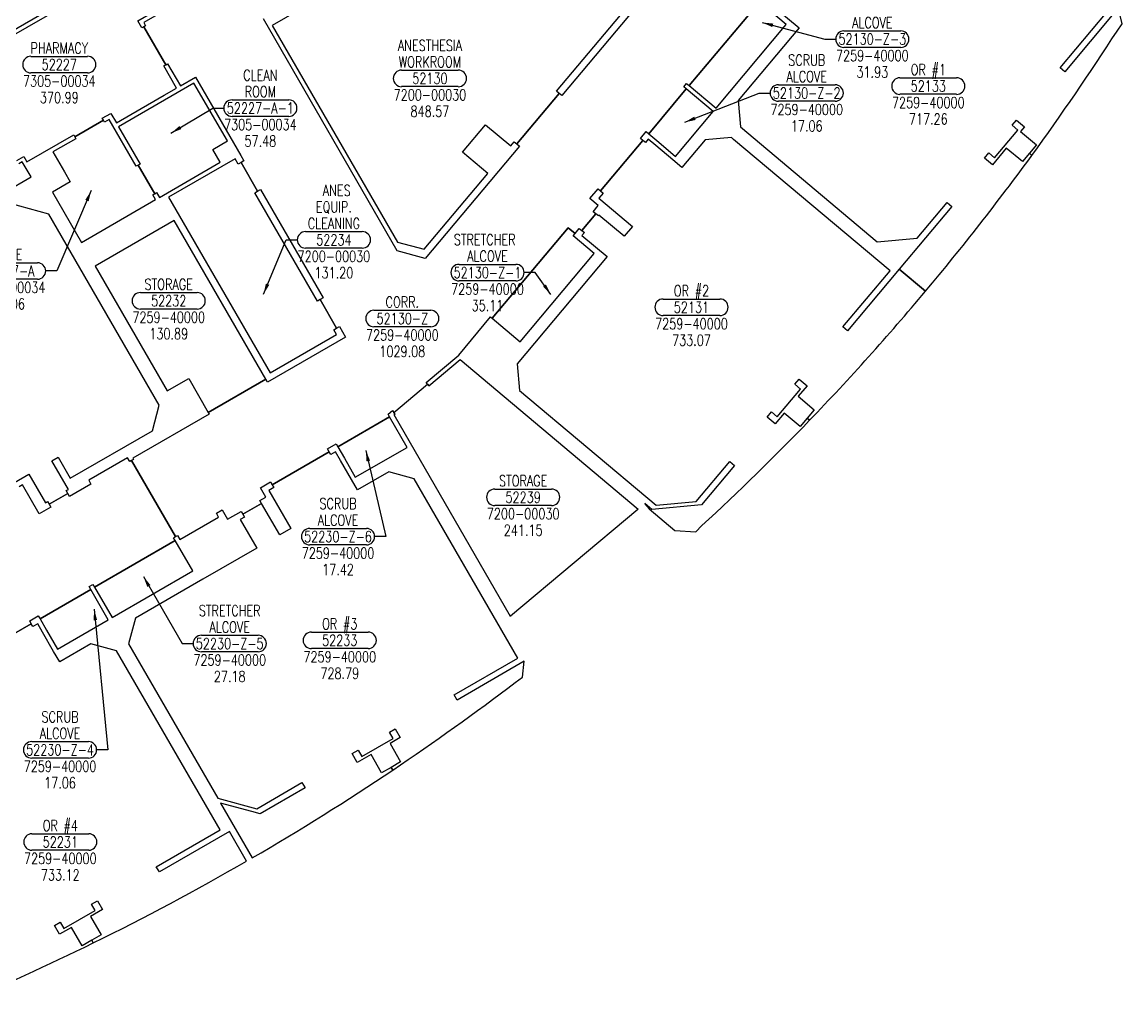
# Model space of a CAD drawing. Extents: x -1769 to 1590, y 4912 to 7368.
# Drawn here: x 59 to 1261, y 5126 to 6201 of the extents above; entities that cross this region are included whole.
import ezdxf
from ezdxf.enums import TextEntityAlignment as Align

# ---------------------------------------------------------------- set-up
doc = ezdxf.new("R2010")
doc.units = 0
doc.header["$LTSCALE"] = 48
doc.header["$MEASUREMENT"] = 0
doc.layers.get('0').update_dxf_attribs({"linetype": 'CONTINUOUS'})
for name, color, linetype in [('AREA', 3, 'CONTINUOUS'), ('AREA2', 1, 'CONTINUOUS'), ('COSTC', 6, 'CONTINUOUS'), ('PLINE2', 5, 'CONTINUOUS'), ('ROOMNA', 4, 'CONTINUOUS'), ('ROOMNO', 4, 'CONTINUOUS'), ('ROOMOV', 4, 'CONTINUOUS')]:
    doc.layers.add(name, color=color, linetype=linetype)
doc.styles.get("Standard").update_dxf_attribs({"font": 'simplex.shx', "width": 0.75, "height": 12})
doc.dimstyles.get("Standard").update_dxf_attribs({"dimtxt": 12, "dimasz": 12, "dimexe": 9, "dimexo": 3, "dimgap": 12, "dimtad": 1, "dimdec": 4, "dimzin": 0, "dimtxsty": 'STANDARD', "dimblk": 'OBLIQUE', "dimcen": 0, "dimdle": 3, "dimclrd": 256, "dimclre": 256, "dimclrt": 256, "dimazin": 3, "dimtfac": 1, "dimtdec": 4, "dimtix": 1, "dimtmove": 0, "dimatfit": 3, "dimtolj": 1, "dimtzin": 0})

# ---------------------------------------------------------------- blocks, each defined once
blk = doc.blocks.new('ROOM')
at = {"layer": 'ROOMOV'}
for p, q in [((-31, 9), (31, 9)), ((31, -9), (-31, -9))]:
    blk.add_line(p, q, dxfattribs=at)
for centre, start, end in [((-31, 0), 90, 270), ((31, 0), 270, 90)]:
    blk.add_arc(centre, 9.04, start, end, dxfattribs=at)
at = {"width": 0.75, "flags": 1}
for tag, p in [('FLFIN', (-60, -36)), ('ICRA', (60, -36)), ('FLTYPE', (-60, -48)), ('USER1', (60, -48)), ('FLCOND', (-60, -60)), ('USER2', (60, -60)), ('WLFIN', (-60, -72)), ('SITE', (-24, -72)), ('UCODE', (24, -72)), ('USER3', (60, -72)), ('WLTYPE', (-60, -84)), ('BLDG', (-24, -84)), ('UDESC', (24, -84)), ('USER4', (60, -84)), ('WLCOND', (-60, -96)), ('FLR', (-24, -96)), ('FCODE', (24, -96)), ('USER5', (60, -96)), ('CLFIN', (-60, -108)), ('COSTCD', (-24, -108)), ('FDESC', (24, -108)), ('USER6', (60, -108)), ('CLTYPE', (-60, -120)), ('DEPTD', (-24, -120)), ('DIVISION', (24, -120)), ('USER7', (60, -120)), ('CLCOND', (-60, -132)), ('RDES', (-24, -132)), ('CONTACT', (24, -132)), ('USER8', (60, -132)), ('CLHT', (-60, -144)), ('CHDATE', (-24, -144)), ('OCCUP', (24, -144)), ('BLOCK', (60, -144)), ('BASE', (-60, -156)), ('CBACK', (-24, -156)), ('PRCONTACT', (24, -156)), ('BLOCK2', (60, -156))]:
    blk.add_attdef(tag, text='', height=6, dxfattribs=at).set_placement(p, align=Align.MIDDLE_CENTER)
at = {"layer": 'AREA', "width": 0.75}
blk.add_attdef('AREA', text='', height=12, dxfattribs=at).set_placement((0, -36), align=Align.MIDDLE_CENTER)
at = {"layer": 'AREA2', "width": 0.75}
blk.add_attdef('AREA2', text='', height=12, dxfattribs=at).set_placement((0, -36), align=Align.MIDDLE_CENTER)
at = {"layer": 'COSTC', "width": 0.75}
blk.add_attdef('COSTC', text='', height=12, dxfattribs=at).set_placement((0, -18), align=Align.MIDDLE_CENTER)
at = {"layer": 'ROOMNA', "width": 0.75}
for tag, p in [('RMNAA', (0, 54)), ('RMNAB', (0, 36)), ('RMNAC', (0, 18))]:
    blk.add_attdef(tag, text='', height=12, dxfattribs=at).set_placement(p, align=Align.MIDDLE_CENTER)
at = {"layer": 'ROOMNO', "width": 0.75}
blk.add_attdef('RMNU', text='', height=12, dxfattribs=at).set_placement((0, 0), align=Align.MIDDLE_CENTER)

msp = doc.modelspace()

# ---------------------------------------------------------------- linework, layer by layer
at = {"layer": 'PLINE2', "color": 6}
for points in [[(439.5, 6259.4), (332.3, 6197.5), (469.1, 5960.5), (498.3, 5952.7), (567.8, 6035.6), (540.1, 6058.9), (565.3, 6088.9), (593.1, 6065.7), (596.9, 6070.2), (599.7, 6067.9), (646, 6123.1), (643.2, 6125.4), (804.4, 6317.5)], [(810, 6312.8), (648.8, 6120.7), (646, 6123.1), (599.7, 6067.9), (602.5, 6065.6), (499.5, 5942.8), (469, 5951), (322.6, 6204.5)], [(14.4, 6172.3), (157.3, 6254.8)], [(53, 6049.8), (60.6, 6054.2), (64, 6048.2), (115.3, 6077.9), (116.5, 6075.7), (147.7, 6093.7), (146.5, 6095.9), (155.9, 6101.3), (161.9, 6090.9), (177.7, 6100), (214.1, 6121), (227.6, 6128.9), (213.6, 6153.1), (215.8, 6154.3), (191.8, 6195.9), (189.6, 6194.7), (185.2, 6202.4), (201.8, 6212), (184.2, 6242.5), (158, 6249.6), (16.8, 6168.1)], [(211.6, 6212), (191.9, 6200.6), (193.9, 6197.1), (191.8, 6195.9), (215.8, 6154.3), (217.9, 6155.5), (231.9, 6131.3), (248.5, 6140.9), (298, 6055.2), (301.4, 6049.3), (298.3, 6047.5), (316.3, 6016.3), (319.4, 6018.1), (387.9, 5899.5), (384.7, 5897.7), (402.7, 5866.5), (405.9, 5868.3), (412.5, 5856.8), (327.2, 5807.6), (325.4, 5810.7), (262.4, 5774.3), (263.5, 5772.5), (180, 5724.3), (180.7, 5723), (178.6, 5721.8), (226.6, 5638.6), (228.7, 5639.9), (231.2, 5635.5), (273.7, 5660), (271.2, 5664.4), (277.5, 5668), (283.5, 5657.6), (298.2, 5666.1), (300, 5663), (320.7, 5674.9), (318.9, 5678), (325.3, 5681.7), (319.3, 5692.1), (330.2, 5698.5), (332.1, 5695.3), (394.4, 5731.3), (392.6, 5734.5), (402.1, 5739.9), (403.9, 5736.8), (460.5, 5769.5), (458.9, 5772.3), (463.6, 5776.3), (465.2, 5774.4), (502, 5805.3), (500.4, 5807.1), (536.1, 5837.1), (571, 5878.7), (572.6, 5877.3), (655.7, 5976.3), (663.3, 5970), (668, 5975.6), (670.7, 5973.3), (686, 5991.5), (683.2, 5993.8), (688.7, 6000.4), (679.5, 6008.1), (688.5, 6018.8), (691.3, 6016.5), (737.6, 6071.6), (734.8, 6073.9), (741, 6081.3), (743.8, 6079), (784.9, 6128), (782.2, 6130.4), (785.3, 6134.1), (788.1, 6131.8), (866.7, 6225.5)], [(1254.3, 6212.9), (1198.8, 6146.8), (1193.7, 6151), (1244.9, 6212.1)], [(39.9, 6015.3), (68.6, 6031.8), (59, 6048.4), (55.1, 6046.1)], [(-3.9, 5666.4), (66.3, 5706.9), (84.3, 5675.7), (86.6, 5677), (88.4, 5673.9), (108.9, 5685.8), (107.1, 5688.9), (109.4, 5690.2), (91.4, 5721.4), (98.3, 5725.4), (111.5, 5702.5), (201.4, 5754.4), (208.8, 5782.3), (88.2, 5991.2), (45.7, 6002.6)], [(6.5, 5507.4), (68.9, 5543.4), (67.1, 5546.5), (76.5, 5552), (78.4, 5548.9), (133.8, 5580.9), (132, 5584), (136.2, 5586.4), (138, 5583.3), (226.3, 5634.3), (224.5, 5637.4), (226.6, 5638.6), (178.6, 5721.8), (176.5, 5720.6), (174, 5724.9), (131.6, 5700.4), (134.1, 5696.1), (110.8, 5682.6), (108.9, 5685.8), (88.4, 5673.9), (90.2, 5670.7), (77.4, 5663.4), (59.1, 5695.1), (55.6, 5693.1)]]:
    msp.add_lwpolyline(points, dxfattribs=at)
for points in [[(894, 6198.3), (871.1, 6217.6), (873.1, 6220.1), (866.7, 6225.5), (788.1, 6131.8), (817.5, 6107.1)], [(246.7, 6134.2), (164.3, 6086.7), (187.9, 6045.8), (185.8, 6044.6), (203.8, 6013.4), (205.9, 6014.6), (208.9, 6009.4), (275.5, 6047.9), (267.4, 6061.9), (283.2, 6071.1)], [(784.9, 6128), (743.8, 6079), (754.8, 6069.8), (773.2, 6054.3), (814.3, 6103.4)], [(185.8, 6044.6), (183.7, 6043.4), (154.1, 6094.6), (148.9, 6091.6), (147.7, 6093.7), (116.5, 6075.7), (117.7, 6073.6), (92.6, 6059.1), (105.3, 6037.2), (105.3, 6037.2), (111.4, 6026.6), (92, 6015.3), (123.7, 5960.2), (204.7, 6007), (201.7, 6012.2), (203.8, 6013.4)], [(313.1, 6014.5), (316.3, 6016.3), (298.3, 6047.5), (295.1, 6045.7), (291.7, 6051.6), (219, 6009.6), (329.9, 5817.5), (402.6, 5859.5), (399.6, 5864.7), (402.7, 5866.5), (384.7, 5897.7), (381.6, 5895.9)], [(225.2, 5984.2), (138.7, 5934.3), (217.5, 5797.9), (241, 5811.5), (262.4, 5774.3), (325.4, 5810.7)], [(684.2, 5948.2), (661.2, 5967.5), (663.3, 5970), (655.7, 5976.3), (572.6, 5877.3), (603.2, 5851.7)], [(537.7, 5832.1), (732.4, 5668.7), (731.8, 5668.2), (592.8, 5551.5), (592.7, 5551.4), (465.6, 5771.6), (466.8, 5772.6), (465.2, 5774.4), (502, 5805.3), (503.5, 5803.4)], [(460.5, 5769.5), (403.9, 5736.8), (411.1, 5724.3), (423.1, 5703.6), (479.7, 5736.2)], [(245.5, 5601.1), (226.3, 5634.3), (138, 5583.3), (157.2, 5550.1)], [(133.8, 5580.9), (78.4, 5548.9), (85.5, 5536.4), (97.5, 5515.6), (153, 5547.6)]]:
    msp.add_lwpolyline(points, close=True, dxfattribs=at)
for points in [[(880.7, 6217.8), (908.3, 6194.7), (841.7, 6115.3), (844.2, 6086.5), (993.6, 5961), (1037.5, 5964.9), (1070.1, 6003.7), (1075.2, 5999.5), (1017.6, 5930.9), (1046.4, 5906.8, 0.016905), (1162.7, 6055.4), (1160.1, 6057.7), (1152.4, 6048.5), (1134.8, 6063.2), (1119.6, 6045.1), (1110.9, 6052.4), (1115.7, 6058), (1122, 6052.8), (1147.3, 6083), (1141, 6088.3), (1145.8, 6094), (1154.5, 6086.7), (1150.2, 6081.6), (1167.8, 6066.9), (1160.1, 6057.7), (1162.7, 6055.4, 0.014749), (1255.8, 6191.3), (1255.8, 6191.3), (1261.3, 6199.3), (1255.8, 6221.5)], [(-13.3, 5126.3, 0.01475), (136.6, 5194.4), (134.9, 5197.4), (124.5, 5191.4), (112.9, 5211.5), (99.8, 5203.9), (94.2, 5213.5), (100.6, 5217.2), (104.6, 5210.3), (138.8, 5230), (134.8, 5236.9), (141.2, 5240.6), (146.8, 5231), (133.7, 5223.5), (145.3, 5203.4), (134.9, 5197.4), (136.6, 5194.4, 0.017008), (304.1, 5283.8), (285.4, 5316.2), (208.9, 5272.1), (205.5, 5277.8), (275.2, 5318), (162, 5513.9), (134.1, 5521.4), (99.9, 5501.7), (93.3, 5513.2), (81.3, 5534), (75.9, 5543.3), (70.7, 5540.2), (68.9, 5543.4), (6.5, 5507.4)]]:
    msp.add_lwpolyline(points, format="xyb", dxfattribs=at)
for points in [[(1007.7, 5929.3), (836.7, 6072.8), (834.3, 6074.8), (805.5, 6072.3), (780.2, 6042.1), (770.1, 6050.6), (751.7, 6066), (743.4, 6072.9), (740.4, 6069.3), (737.6, 6071.6), (691.3, 6016.5), (694.1, 6014.1), (689.4, 6008.5), (726.1, 5977.6), (726.1, 5977.6), (717.1, 5966.9), (689.5, 5990), (688.8, 5989.1), (686, 5991.5), (670.7, 5973.3), (673.5, 5971), (670.9, 5967.8), (698.5, 5944.7), (600, 5827.4), (602.6, 5798.5), (752, 5673.1), (795.9, 5676.9), (832.6, 5720.7), (837.7, 5716.4), (801.4, 5673.2), (747.3, 5668.4), (739.7, 5674.8), (739.5, 5674.6), (744.3, 5669), (772.4, 5645.4), (795.2, 5643.9), (802.1, 5650.6), (802.1, 5650.6, 0.014742), (919.7, 5765.8), (917, 5768.1), (909.4, 5758.9), (891.8, 5773.6), (882, 5762), (873.4, 5769.3), (878.1, 5774.9), (884.4, 5769.7), (909.8, 5799.9), (903.5, 5805.2), (908.3, 5810.9), (916.9, 5803.6), (907.3, 5792), (924.8, 5777.3), (917, 5768.1), (919.7, 5765.8, 0.016976), (1046.4, 5906.8), (1017.6, 5930.9), (961.3, 5863.7), (956.2, 5868)], [(487.5, 5701.9), (459.6, 5709.4), (425.5, 5689.6), (418.8, 5701.1), (406.8, 5721.9), (401.5, 5731.2), (396.2, 5728.2), (394.4, 5731.3), (332.1, 5695.3), (333.9, 5692.2), (328.6, 5689.2), (352.6, 5647.6), (340.5, 5640.6), (320.7, 5674.9), (300, 5663), (301.8, 5659.8), (297.4, 5657.3), (315.4, 5626.1), (256.4, 5592), (182.8, 5549.6), (175.3, 5521.4), (272.8, 5352.6), (315.3, 5341.2), (364.8, 5369.7), (368.1, 5364), (319.2, 5335.7), (310.1, 5338.2), (310.1, 5338.2), (275.8, 5347.4), (310.4, 5287.4, 0.016225), (464, 5383.4), (462.2, 5386.4), (451.8, 5380.4), (440.3, 5400.5), (425.3, 5391.8), (419.7, 5401.4), (426.1, 5405.1), (430.1, 5398.2), (464.3, 5418), (460.3, 5424.9), (466.7, 5428.6), (472.3, 5419), (461.1, 5412.5), (472.6, 5392.4), (462.2, 5386.4), (464, 5383.4, 0.014748), (597.9, 5479.2), (597.9, 5479.2), (605.7, 5484.9), (607.6, 5502.3), (534.4, 5460), (531.1, 5465.7), (600.7, 5505.9)]]:
    msp.add_lwpolyline(points, format="xyb", close=True, dxfattribs=at)

# ---------------------------------------------------------------- block references
at = {"layer": 'ROOMNO'}
ref = msp.add_blockref('ROOM', (988.3, 6182.4), dxfattribs=at)
ref.add_attrib('RMNU', '52130-Z-3', dxfattribs={"height": 12, "width": 0.75}).set_placement((988.3, 6182.4), align=Align.MIDDLE_CENTER)
ref.add_attrib('RMNAB', 'STRETCHER ', dxfattribs={"layer": 'ROOMNA', "height": 12, "width": 0.75}).set_placement((988.3, 6218.4), align=Align.MIDDLE_CENTER)
ref.add_attrib('RMNAC', 'ALCOVE', dxfattribs={"layer": 'ROOMNA', "height": 12, "width": 0.75}).set_placement((988.3, 6200.4), align=Align.MIDDLE_CENTER)
ref.add_attrib('COSTC', '7259-40000', dxfattribs={"layer": 'COSTC', "height": 12, "width": 0.75}).set_placement((988.3, 6164.4), align=Align.MIDDLE_CENTER)
ref.add_attrib('AREA2', '31.93', dxfattribs={"layer": 'AREA2', "height": 12, "width": 0.75}).set_placement((988.3, 6146.4), align=Align.MIDDLE_CENTER)
ref = msp.add_blockref('ROOM', (504.7, 6139.5), dxfattribs=at)
ref.add_attrib('RMNU', '52130', dxfattribs={"height": 12, "width": 0.75}).set_placement((504.7, 6139.5), align=Align.MIDDLE_CENTER)
ref.add_attrib('RMNAB', 'ANESTHESIA', dxfattribs={"layer": 'ROOMNA', "height": 12, "width": 0.75}).set_placement((504.7, 6175.5), align=Align.MIDDLE_CENTER)
ref.add_attrib('RMNAC', 'WORKROOM', dxfattribs={"layer": 'ROOMNA', "height": 12, "width": 0.75}).set_placement((504.7, 6157.5), align=Align.MIDDLE_CENTER)
ref.add_attrib('COSTC', '7200-00030', dxfattribs={"layer": 'COSTC', "height": 12, "width": 0.75}).set_placement((504.7, 6121.5), align=Align.MIDDLE_CENTER)
ref.add_attrib('AREA2', '848.57', dxfattribs={"layer": 'AREA2', "height": 12, "width": 0.75}).set_placement((504.7, 6103.5), align=Align.MIDDLE_CENTER)
ref = msp.add_blockref('ROOM', (99.5, 6154.6), dxfattribs=at)
ref.add_attrib('RMNU', '52227', dxfattribs={"height": 12, "width": 0.75}).set_placement((99.5, 6154.6), align=Align.MIDDLE_CENTER)
ref.add_attrib('RMNAC', 'PHARMACY', dxfattribs={"layer": 'ROOMNA', "height": 12, "width": 0.75}).set_placement((99.5, 6172.6), align=Align.MIDDLE_CENTER)
ref.add_attrib('COSTC', '7305-00034', dxfattribs={"layer": 'COSTC', "height": 12, "width": 0.75}).set_placement((99.5, 6136.6), align=Align.MIDDLE_CENTER)
ref.add_attrib('AREA2', '370.99', dxfattribs={"layer": 'AREA2', "height": 12, "width": 0.75}).set_placement((99.5, 6118.6), align=Align.MIDDLE_CENTER)
ref = msp.add_blockref('ROOM', (916.6, 6123.5), dxfattribs=at)
ref.add_attrib('RMNU', '52130-Z-2', dxfattribs={"height": 12, "width": 0.75}).set_placement((916.6, 6123.5), align=Align.MIDDLE_CENTER)
ref.add_attrib('RMNAB', 'SCRUB', dxfattribs={"layer": 'ROOMNA', "height": 12, "width": 0.75}).set_placement((916.6, 6159.5), align=Align.MIDDLE_CENTER)
ref.add_attrib('RMNAC', 'ALCOVE', dxfattribs={"layer": 'ROOMNA', "height": 12, "width": 0.75}).set_placement((916.6, 6141.5), align=Align.MIDDLE_CENTER)
ref.add_attrib('COSTC', '7259-40000', dxfattribs={"layer": 'COSTC', "height": 12, "width": 0.75}).set_placement((916.6, 6105.5), align=Align.MIDDLE_CENTER)
ref.add_attrib('AREA2', '17.06', dxfattribs={"layer": 'AREA2', "height": 12, "width": 0.75}).set_placement((916.6, 6087.5), align=Align.MIDDLE_CENTER)
ref = msp.add_blockref('ROOM', (1049.5, 6131.1), dxfattribs=at)
ref.add_attrib('RMNU', '52133', dxfattribs={"height": 12, "width": 0.75}).set_placement((1049.5, 6131.1), align=Align.MIDDLE_CENTER)
ref.add_attrib('RMNAC', 'OR #1', dxfattribs={"layer": 'ROOMNA', "height": 12, "width": 0.75}).set_placement((1049.5, 6149.1), align=Align.MIDDLE_CENTER)
ref.add_attrib('COSTC', '7259-40000', dxfattribs={"layer": 'COSTC', "height": 12, "width": 0.75}).set_placement((1049.5, 6113.1), align=Align.MIDDLE_CENTER)
ref.add_attrib('AREA2', '717.26', dxfattribs={"layer": 'AREA2', "height": 12, "width": 0.75}).set_placement((1049.5, 6095.1), align=Align.MIDDLE_CENTER)
ref = msp.add_blockref('ROOM', (319.3, 6107), dxfattribs=at)
ref.add_attrib('RMNU', '52227-A-1', dxfattribs={"height": 12, "width": 0.75}).set_placement((319.3, 6107), align=Align.MIDDLE_CENTER)
ref.add_attrib('RMNAB', 'CLEAN', dxfattribs={"layer": 'ROOMNA', "height": 12, "width": 0.75}).set_placement((319.3, 6143), align=Align.MIDDLE_CENTER)
ref.add_attrib('RMNAC', 'ROOM', dxfattribs={"layer": 'ROOMNA', "height": 12, "width": 0.75}).set_placement((319.3, 6125), align=Align.MIDDLE_CENTER)
ref.add_attrib('COSTC', '7305-00034', dxfattribs={"layer": 'COSTC', "height": 12, "width": 0.75}).set_placement((319.3, 6089), align=Align.MIDDLE_CENTER)
ref.add_attrib('AREA2', '57.48', dxfattribs={"layer": 'AREA2', "height": 12, "width": 0.75}).set_placement((319.3, 6071), align=Align.MIDDLE_CENTER)
ref = msp.add_blockref('ROOM', (399.7, 5963), dxfattribs=at)
ref.add_attrib('RMNU', '52234', dxfattribs={"height": 12, "width": 0.75}).set_placement((399.7, 5963), align=Align.MIDDLE_CENTER)
ref.add_attrib('RMNAA', ' ANES', dxfattribs={"layer": 'ROOMNA', "height": 12, "width": 0.75}).set_placement((399.7, 6017), align=Align.MIDDLE_CENTER)
ref.add_attrib('RMNAB', 'EQUIP.', dxfattribs={"layer": 'ROOMNA', "height": 12, "width": 0.75}).set_placement((399.7, 5999), align=Align.MIDDLE_CENTER)
ref.add_attrib('RMNAC', 'CLEANING', dxfattribs={"layer": 'ROOMNA', "height": 12, "width": 0.75}).set_placement((399.7, 5981), align=Align.MIDDLE_CENTER)
ref.add_attrib('COSTC', '7200-00030', dxfattribs={"layer": 'COSTC', "height": 12, "width": 0.75}).set_placement((399.7, 5945), align=Align.MIDDLE_CENTER)
ref.add_attrib('AREA2', '131.20', dxfattribs={"layer": 'AREA2', "height": 12, "width": 0.75}).set_placement((399.7, 5927), align=Align.MIDDLE_CENTER)
ref = msp.add_blockref('ROOM', (567.6, 5927.2), dxfattribs=at)
ref.add_attrib('RMNU', '52130-Z-1', dxfattribs={"height": 12, "width": 0.75}).set_placement((567.6, 5927.2), align=Align.MIDDLE_CENTER)
ref.add_attrib('RMNAB', 'STRETCHER ', dxfattribs={"layer": 'ROOMNA', "height": 12, "width": 0.75}).set_placement((567.6, 5963.2), align=Align.MIDDLE_CENTER)
ref.add_attrib('RMNAC', 'ALCOVE', dxfattribs={"layer": 'ROOMNA', "height": 12, "width": 0.75}).set_placement((567.6, 5945.2), align=Align.MIDDLE_CENTER)
ref.add_attrib('COSTC', '7259-40000', dxfattribs={"layer": 'COSTC', "height": 12, "width": 0.75}).set_placement((567.6, 5909.2), align=Align.MIDDLE_CENTER)
ref.add_attrib('AREA2', '35.11', dxfattribs={"layer": 'AREA2', "height": 12, "width": 0.75}).set_placement((567.6, 5891.2), align=Align.MIDDLE_CENTER)
ref = msp.add_blockref('ROOM', (44.6, 5929), dxfattribs=at)
ref.add_attrib('RMNU', '52227-A', dxfattribs={"height": 12, "width": 0.75}).set_placement((44.6, 5929), align=Align.MIDDLE_CENTER)
ref.add_attrib('RMNAC', 'ANTE', dxfattribs={"layer": 'ROOMNA', "height": 12, "width": 0.75}).set_placement((44.6, 5947), align=Align.MIDDLE_CENTER)
ref.add_attrib('COSTC', '7305-00034', dxfattribs={"layer": 'COSTC', "height": 12, "width": 0.75}).set_placement((44.6, 5911), align=Align.MIDDLE_CENTER)
ref.add_attrib('AREA2', '61.06', dxfattribs={"layer": 'AREA2', "height": 12, "width": 0.75}).set_placement((44.6, 5893), align=Align.MIDDLE_CENTER)
ref = msp.add_blockref('ROOM', (219.1, 5896.4), dxfattribs=at)
ref.add_attrib('RMNU', '52232', dxfattribs={"height": 12, "width": 0.75}).set_placement((219.1, 5896.4), align=Align.MIDDLE_CENTER)
ref.add_attrib('RMNAC', 'STORAGE', dxfattribs={"layer": 'ROOMNA', "height": 12, "width": 0.75}).set_placement((219.1, 5914.4), align=Align.MIDDLE_CENTER)
ref.add_attrib('COSTC', '7259-40000', dxfattribs={"layer": 'COSTC', "height": 12, "width": 0.75}).set_placement((219.1, 5878.4), align=Align.MIDDLE_CENTER)
ref.add_attrib('AREA2', '130.89', dxfattribs={"layer": 'AREA2', "height": 12, "width": 0.75}).set_placement((219.1, 5860.4), align=Align.MIDDLE_CENTER)
ref = msp.add_blockref('ROOM', (790.6, 5889.3), dxfattribs=at)
ref.add_attrib('RMNU', '52131', dxfattribs={"height": 12, "width": 0.75}).set_placement((790.6, 5889.3), align=Align.MIDDLE_CENTER)
ref.add_attrib('RMNAC', 'OR #2', dxfattribs={"layer": 'ROOMNA', "height": 12, "width": 0.75}).set_placement((790.6, 5907.3), align=Align.MIDDLE_CENTER)
ref.add_attrib('COSTC', '7259-40000', dxfattribs={"layer": 'COSTC', "height": 12, "width": 0.75}).set_placement((790.6, 5871.3), align=Align.MIDDLE_CENTER)
ref.add_attrib('AREA2', '733.07', dxfattribs={"layer": 'AREA2', "height": 12, "width": 0.75}).set_placement((790.6, 5853.3), align=Align.MIDDLE_CENTER)
ref = msp.add_blockref('ROOM', (474.5, 5877), dxfattribs=at)
ref.add_attrib('RMNU', '52130-Z', dxfattribs={"height": 12, "width": 0.75}).set_placement((474.5, 5877), align=Align.MIDDLE_CENTER)
ref.add_attrib('RMNAC', 'CORR.', dxfattribs={"layer": 'ROOMNA', "height": 12, "width": 0.75}).set_placement((474.5, 5895), align=Align.MIDDLE_CENTER)
ref.add_attrib('COSTC', '7259-40000', dxfattribs={"layer": 'COSTC', "height": 12, "width": 0.75}).set_placement((474.5, 5859), align=Align.MIDDLE_CENTER)
ref.add_attrib('AREA2', '1029.08', dxfattribs={"layer": 'AREA2', "height": 12, "width": 0.75}).set_placement((474.5, 5841), align=Align.MIDDLE_CENTER)
ref = msp.add_blockref('ROOM', (606.6, 5681.6), dxfattribs=at)
ref.add_attrib('RMNU', '52239', dxfattribs={"height": 12, "width": 0.75}).set_placement((606.6, 5681.6), align=Align.MIDDLE_CENTER)
ref.add_attrib('RMNAC', 'STORAGE', dxfattribs={"layer": 'ROOMNA', "height": 12, "width": 0.75}).set_placement((606.6, 5699.6), align=Align.MIDDLE_CENTER)
ref.add_attrib('COSTC', '7200-00030', dxfattribs={"layer": 'COSTC', "height": 12, "width": 0.75}).set_placement((606.6, 5663.6), align=Align.MIDDLE_CENTER)
ref.add_attrib('AREA2', '241.15', dxfattribs={"layer": 'AREA2', "height": 12, "width": 0.75}).set_placement((606.6, 5645.6), align=Align.MIDDLE_CENTER)
ref = msp.add_blockref('ROOM', (404.2, 5638.6), dxfattribs=at)
ref.add_attrib('RMNU', '52230-Z-6', dxfattribs={"height": 12, "width": 0.75}).set_placement((404.2, 5638.6), align=Align.MIDDLE_CENTER)
ref.add_attrib('RMNAB', 'SCRUB', dxfattribs={"layer": 'ROOMNA', "height": 12, "width": 0.75}).set_placement((404.2, 5674.6), align=Align.MIDDLE_CENTER)
ref.add_attrib('RMNAC', 'ALCOVE', dxfattribs={"layer": 'ROOMNA', "height": 12, "width": 0.75}).set_placement((404.2, 5656.6), align=Align.MIDDLE_CENTER)
ref.add_attrib('COSTC', '7259-40000', dxfattribs={"layer": 'COSTC', "height": 12, "width": 0.75}).set_placement((404.2, 5620.6), align=Align.MIDDLE_CENTER)
ref.add_attrib('AREA2', '17.42', dxfattribs={"layer": 'AREA2', "height": 12, "width": 0.75}).set_placement((404.2, 5602.6), align=Align.MIDDLE_CENTER)
ref = msp.add_blockref('ROOM', (285.8, 5521.7), dxfattribs=at)
ref.add_attrib('RMNU', '52230-Z-5', dxfattribs={"height": 12, "width": 0.75}).set_placement((285.8, 5521.7), align=Align.MIDDLE_CENTER)
ref.add_attrib('RMNAB', 'STRETCHER', dxfattribs={"layer": 'ROOMNA', "height": 12, "width": 0.75}).set_placement((285.8, 5557.7), align=Align.MIDDLE_CENTER)
ref.add_attrib('RMNAC', 'ALCOVE', dxfattribs={"layer": 'ROOMNA', "height": 12, "width": 0.75}).set_placement((285.8, 5539.7), align=Align.MIDDLE_CENTER)
ref.add_attrib('COSTC', '7259-40000', dxfattribs={"layer": 'COSTC', "height": 12, "width": 0.75}).set_placement((285.8, 5503.7), align=Align.MIDDLE_CENTER)
ref.add_attrib('AREA2', '27.18', dxfattribs={"layer": 'AREA2', "height": 12, "width": 0.75}).set_placement((285.8, 5485.7), align=Align.MIDDLE_CENTER)
ref = msp.add_blockref('ROOM', (406.1, 5525.2), dxfattribs=at)
ref.add_attrib('RMNU', '52233', dxfattribs={"height": 12, "width": 0.75}).set_placement((406.1, 5525.2), align=Align.MIDDLE_CENTER)
ref.add_attrib('RMNAC', 'OR #3', dxfattribs={"layer": 'ROOMNA', "height": 12, "width": 0.75}).set_placement((406.1, 5543.2), align=Align.MIDDLE_CENTER)
ref.add_attrib('COSTC', '7259-40000', dxfattribs={"layer": 'COSTC', "height": 12, "width": 0.75}).set_placement((406.1, 5507.2), align=Align.MIDDLE_CENTER)
ref.add_attrib('AREA2', '728.79', dxfattribs={"layer": 'AREA2', "height": 12, "width": 0.75}).set_placement((406.1, 5489.2), align=Align.MIDDLE_CENTER)
ref = msp.add_blockref('ROOM', (100.3, 5405.5), dxfattribs=at)
ref.add_attrib('RMNU', '52230-Z-4', dxfattribs={"height": 12, "width": 0.75}).set_placement((100.3, 5405.5), align=Align.MIDDLE_CENTER)
ref.add_attrib('RMNAB', 'SCRUB', dxfattribs={"layer": 'ROOMNA', "height": 12, "width": 0.75}).set_placement((100.3, 5441.5), align=Align.MIDDLE_CENTER)
ref.add_attrib('RMNAC', 'ALCOVE', dxfattribs={"layer": 'ROOMNA', "height": 12, "width": 0.75}).set_placement((100.3, 5423.5), align=Align.MIDDLE_CENTER)
ref.add_attrib('COSTC', '7259-40000', dxfattribs={"layer": 'COSTC', "height": 12, "width": 0.75}).set_placement((100.3, 5387.5), align=Align.MIDDLE_CENTER)
ref.add_attrib('AREA2', '17.06', dxfattribs={"layer": 'AREA2', "height": 12, "width": 0.75}).set_placement((100.3, 5369.5), align=Align.MIDDLE_CENTER)
ref = msp.add_blockref('ROOM', (100.6, 5304.8), dxfattribs=at)
ref.add_attrib('RMNU', '52231', dxfattribs={"height": 12, "width": 0.75}).set_placement((100.6, 5304.8), align=Align.MIDDLE_CENTER)
ref.add_attrib('RMNAC', 'OR #4', dxfattribs={"layer": 'ROOMNA', "height": 12, "width": 0.75}).set_placement((100.6, 5322.8), align=Align.MIDDLE_CENTER)
ref.add_attrib('COSTC', '7259-40000', dxfattribs={"layer": 'COSTC', "height": 12, "width": 0.75}).set_placement((100.6, 5286.8), align=Align.MIDDLE_CENTER)
ref.add_attrib('AREA2', '733.12', dxfattribs={"layer": 'AREA2', "height": 12, "width": 0.75}).set_placement((100.6, 5268.8), align=Align.MIDDLE_CENTER)

# ---------------------------------------------------------------- leaders
for points in [[(867.9, 6200.6), (936.3, 6182.4), (948.3, 6182.4)], [(783.2, 6091.5), (864.5, 6123.5), (876.5, 6123.5)], [(221.6, 6079.6), (267.2, 6107), (279.2, 6107)], [(134.5, 6017), (96.7, 5929), (84.7, 5929)], [(322.6, 5903.5), (347.6, 5963), (359.6, 5963)], [(636.9, 5903.3), (619.7, 5927.2), (607.7, 5927.2)], [(434.6, 5732.9), (456.3, 5638.6), (444.3, 5638.6)], [(191.4, 5595.1), (233.7, 5521.7), (245.7, 5521.7)], [(137.7, 5559.2), (152.4, 5405.5), (140.4, 5405.5)]]:
    msp.add_leader(points, dimstyle='STANDARD', override={"dimgap": 12, "dimtad": 0}, dxfattribs=at)

doc.saveas('drawing.dxf')
